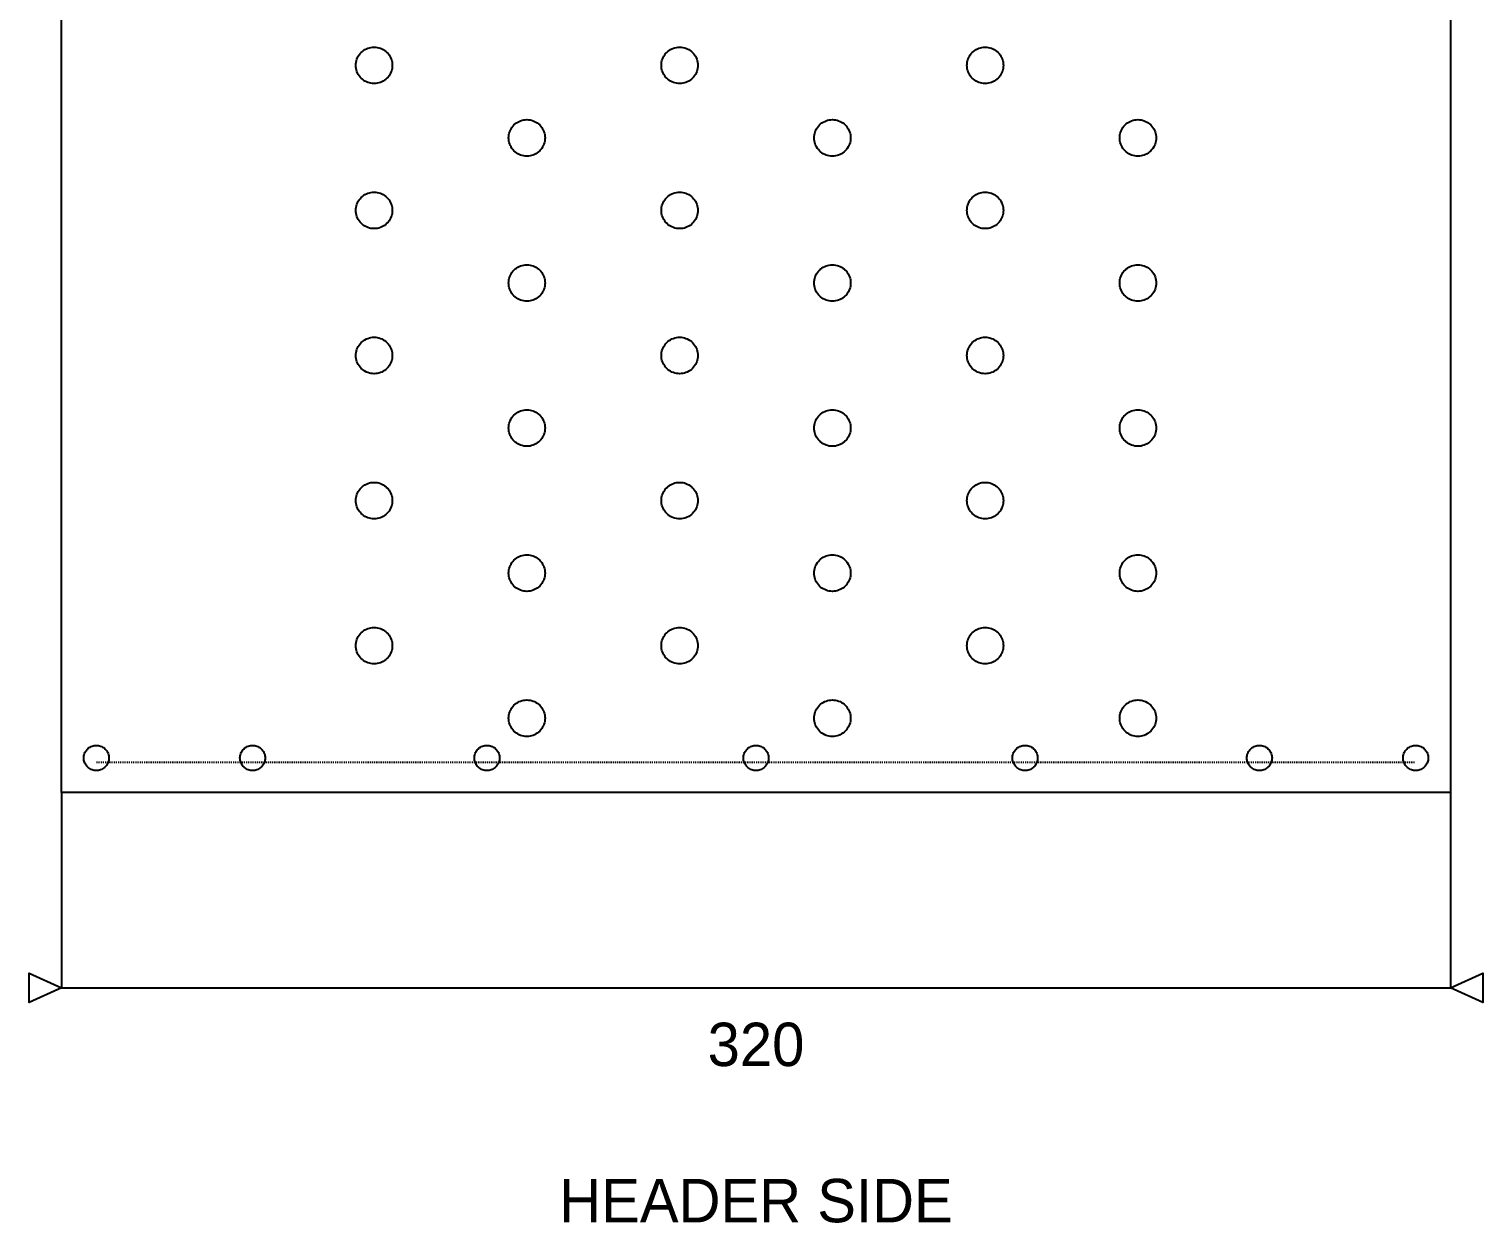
# Model space of a CAD drawing. Header units: millimetres. Extents: x 42 to 3058, y 353 to 2599.
# Drawn here: x 42.5 to 377.5, y 400.9 to 675.9 of the extents above; entities that cross this region are included whole.
import ezdxf
from ezdxf.enums import TextEntityAlignment as Align

# ---------------------------------------------------------------- set-up
doc = ezdxf.new("R2010")
doc.units = ezdxf.units.MM
doc.linetypes.add('DASHED', pattern=[0.5, 0.25, -0.25])
doc.layers.add('DRAWING', color=7, linetype='Continuous')
doc.layers.add('TEXT', color=7, linetype='Continuous')

msp = doc.modelspace()

# ---------------------------------------------------------------- linework, layer by layer
at = {"layer": 'DRAWING', "linetype": 'CONTINUOUS', "true_color": 0x111111}
for p, q in [((50, 500), (50, 1930)), ((370, 1930), (370, 500)), ((370, 500), (50, 500))]:
    msp.add_line(p, q, dxfattribs=at)
at = {"layer": 'DRAWING', "linetype": 'DASHED', "true_color": 0xb000ff}
msp.add_line((58, 507), (362, 507), dxfattribs=at)
at = {"layer": 'DRAWING', "linetype": 'CONTINUOUS', "true_color": 0xff6a00}
for p, q in [((50, 500), (50, 455)), ((370, 500), (370, 455)), ((50, 455), (370, 455))]:
    msp.add_line(p, q, dxfattribs=at)
at = {"layer": 'DRAWING', "linetype": 'CONTINUOUS', "true_color": 0x111111}
for points in [[(126.2, 667.59), (126.18, 667.23), (126.14, 666.86), (126.06, 666.51), (125.95, 666.16), (125.81, 665.82), (125.64, 665.49), (125.44, 665.18), (125.22, 664.89), (124.97, 664.62), (124.7, 664.38), (124.41, 664.15), (124.1, 663.96), (123.77, 663.79), (123.44, 663.65), (123.09, 663.54), (122.73, 663.46), (122.37, 663.41), (122, 663.39), (121.63, 663.41), (121.27, 663.46), (120.91, 663.54), (120.56, 663.65), (120.23, 663.79), (119.9, 663.96), (119.59, 664.15), (119.3, 664.38), (119.03, 664.62), (118.78, 664.89), (118.56, 665.18), (118.36, 665.49), (118.19, 665.82), (118.05, 666.16), (117.94, 666.51), (117.86, 666.86), (117.82, 667.23), (117.8, 667.59), (117.82, 667.96), (117.86, 668.32), (117.94, 668.68), (118.05, 669.03), (118.19, 669.37), (118.36, 669.69), (118.56, 670), (118.78, 670.29), (119.03, 670.56), (119.3, 670.81), (119.59, 671.03), (119.9, 671.23), (120.23, 671.4), (120.56, 671.54), (120.91, 671.65), (121.27, 671.73), (121.63, 671.78), (122, 671.79), (122.37, 671.78), (122.73, 671.73), (123.09, 671.65), (123.44, 671.54), (123.77, 671.4), (124.1, 671.23), (124.41, 671.03), (124.7, 670.81), (124.97, 670.56), (125.22, 670.29), (125.44, 670), (125.64, 669.69), (125.81, 669.37), (125.95, 669.03), (126.06, 668.68), (126.14, 668.32), (126.18, 667.96), (126.2, 667.59)], [(196.6, 667.59), (196.58, 667.23), (196.54, 666.86), (196.46, 666.51), (196.35, 666.16), (196.21, 665.82), (196.04, 665.49), (195.84, 665.18), (195.62, 664.89), (195.37, 664.62), (195.1, 664.38), (194.81, 664.15), (194.5, 663.96), (194.17, 663.79), (193.84, 663.65), (193.49, 663.54), (193.13, 663.46), (192.77, 663.41), (192.4, 663.39), (192.03, 663.41), (191.67, 663.46), (191.31, 663.54), (190.96, 663.65), (190.63, 663.79), (190.3, 663.96), (189.99, 664.15), (189.7, 664.38), (189.43, 664.62), (189.18, 664.89), (188.96, 665.18), (188.76, 665.49), (188.59, 665.82), (188.45, 666.16), (188.34, 666.51), (188.26, 666.86), (188.22, 667.23), (188.2, 667.59), (188.22, 667.96), (188.26, 668.32), (188.34, 668.68), (188.45, 669.03), (188.59, 669.37), (188.76, 669.69), (188.96, 670), (189.18, 670.29), (189.43, 670.56), (189.7, 670.81), (189.99, 671.03), (190.3, 671.23), (190.63, 671.4), (190.96, 671.54), (191.31, 671.65), (191.67, 671.73), (192.03, 671.78), (192.4, 671.79), (192.77, 671.78), (193.13, 671.73), (193.49, 671.65), (193.84, 671.54), (194.17, 671.4), (194.5, 671.23), (194.81, 671.03), (195.1, 670.81), (195.37, 670.56), (195.62, 670.29), (195.84, 670), (196.04, 669.69), (196.21, 669.37), (196.35, 669.03), (196.46, 668.68), (196.54, 668.32), (196.58, 667.96), (196.6, 667.59)], [(267, 667.59), (266.98, 667.23), (266.94, 666.86), (266.86, 666.51), (266.75, 666.16), (266.61, 665.82), (266.44, 665.49), (266.24, 665.18), (266.02, 664.89), (265.77, 664.62), (265.5, 664.38), (265.21, 664.15), (264.9, 663.96), (264.57, 663.79), (264.24, 663.65), (263.89, 663.54), (263.53, 663.46), (263.17, 663.41), (262.8, 663.39), (262.43, 663.41), (262.07, 663.46), (261.71, 663.54), (261.36, 663.65), (261.03, 663.79), (260.7, 663.96), (260.39, 664.15), (260.1, 664.38), (259.83, 664.62), (259.58, 664.89), (259.36, 665.18), (259.16, 665.49), (258.99, 665.82), (258.85, 666.16), (258.74, 666.51), (258.66, 666.86), (258.62, 667.23), (258.6, 667.59), (258.62, 667.96), (258.66, 668.32), (258.74, 668.68), (258.85, 669.03), (258.99, 669.37), (259.16, 669.69), (259.36, 670), (259.58, 670.29), (259.83, 670.56), (260.1, 670.81), (260.39, 671.03), (260.7, 671.23), (261.03, 671.4), (261.36, 671.54), (261.71, 671.65), (262.07, 671.73), (262.43, 671.78), (262.8, 671.79), (263.17, 671.78), (263.53, 671.73), (263.89, 671.65), (264.24, 671.54), (264.57, 671.4), (264.9, 671.23), (265.21, 671.03), (265.5, 670.81), (265.77, 670.56), (266.02, 670.29), (266.24, 670), (266.44, 669.69), (266.61, 669.37), (266.75, 669.03), (266.86, 668.68), (266.94, 668.32), (266.98, 667.96), (267, 667.59)], [(161.4, 650.88), (161.38, 650.51), (161.34, 650.15), (161.26, 649.79), (161.15, 649.44), (161.01, 649.1), (160.84, 648.78), (160.64, 648.47), (160.42, 648.18), (160.17, 647.91), (159.9, 647.66), (159.61, 647.44), (159.3, 647.24), (158.97, 647.07), (158.64, 646.93), (158.29, 646.82), (157.93, 646.74), (157.57, 646.69), (157.2, 646.68), (156.83, 646.69), (156.47, 646.74), (156.11, 646.82), (155.76, 646.93), (155.43, 647.07), (155.1, 647.24), (154.79, 647.44), (154.5, 647.66), (154.23, 647.91), (153.98, 648.18), (153.76, 648.47), (153.56, 648.78), (153.39, 649.1), (153.25, 649.44), (153.14, 649.79), (153.06, 650.15), (153.02, 650.51), (153, 650.88), (153.02, 651.24), (153.06, 651.61), (153.14, 651.96), (153.25, 652.31), (153.39, 652.65), (153.56, 652.98), (153.76, 653.29), (153.98, 653.58), (154.23, 653.85), (154.5, 654.1), (154.79, 654.32), (155.1, 654.52), (155.43, 654.68), (155.76, 654.82), (156.11, 654.93), (156.47, 655.01), (156.83, 655.06), (157.2, 655.08), (157.57, 655.06), (157.93, 655.01), (158.29, 654.93), (158.64, 654.82), (158.97, 654.68), (159.3, 654.52), (159.61, 654.32), (159.9, 654.1), (160.17, 653.85), (160.42, 653.58), (160.64, 653.29), (160.84, 652.98), (161.01, 652.65), (161.15, 652.31), (161.26, 651.96), (161.34, 651.61), (161.38, 651.24), (161.4, 650.88)], [(231.8, 650.88), (231.78, 650.51), (231.74, 650.15), (231.66, 649.79), (231.55, 649.44), (231.41, 649.1), (231.24, 648.78), (231.04, 648.47), (230.82, 648.18), (230.57, 647.91), (230.3, 647.66), (230.01, 647.44), (229.7, 647.24), (229.37, 647.07), (229.04, 646.93), (228.69, 646.82), (228.33, 646.74), (227.97, 646.69), (227.6, 646.68), (227.23, 646.69), (226.87, 646.74), (226.51, 646.82), (226.16, 646.93), (225.83, 647.07), (225.5, 647.24), (225.19, 647.44), (224.9, 647.66), (224.63, 647.91), (224.38, 648.18), (224.16, 648.47), (223.96, 648.78), (223.79, 649.1), (223.65, 649.44), (223.54, 649.79), (223.46, 650.15), (223.42, 650.51), (223.4, 650.88), (223.42, 651.24), (223.46, 651.61), (223.54, 651.96), (223.65, 652.31), (223.79, 652.65), (223.96, 652.98), (224.16, 653.29), (224.38, 653.58), (224.63, 653.85), (224.9, 654.1), (225.19, 654.32), (225.5, 654.52), (225.83, 654.68), (226.16, 654.82), (226.51, 654.93), (226.87, 655.01), (227.23, 655.06), (227.6, 655.08), (227.97, 655.06), (228.33, 655.01), (228.69, 654.93), (229.04, 654.82), (229.37, 654.68), (229.7, 654.52), (230.01, 654.32), (230.3, 654.1), (230.57, 653.85), (230.82, 653.58), (231.04, 653.29), (231.24, 652.98), (231.41, 652.65), (231.55, 652.31), (231.66, 651.96), (231.74, 651.61), (231.78, 651.24), (231.8, 650.88)], [(302.2, 650.88), (302.18, 650.51), (302.14, 650.15), (302.06, 649.79), (301.95, 649.44), (301.81, 649.1), (301.64, 648.78), (301.44, 648.47), (301.22, 648.18), (300.97, 647.91), (300.7, 647.66), (300.41, 647.44), (300.1, 647.24), (299.77, 647.07), (299.44, 646.93), (299.09, 646.82), (298.73, 646.74), (298.37, 646.69), (298, 646.68), (297.63, 646.69), (297.27, 646.74), (296.91, 646.82), (296.56, 646.93), (296.23, 647.07), (295.9, 647.24), (295.59, 647.44), (295.3, 647.66), (295.03, 647.91), (294.78, 648.18), (294.56, 648.47), (294.36, 648.78), (294.19, 649.1), (294.05, 649.44), (293.94, 649.79), (293.86, 650.15), (293.82, 650.51), (293.8, 650.88), (293.82, 651.24), (293.86, 651.61), (293.94, 651.96), (294.05, 652.31), (294.19, 652.65), (294.36, 652.98), (294.56, 653.29), (294.78, 653.58), (295.03, 653.85), (295.3, 654.1), (295.59, 654.32), (295.9, 654.52), (296.23, 654.68), (296.56, 654.82), (296.91, 654.93), (297.27, 655.01), (297.63, 655.06), (298, 655.08), (298.37, 655.06), (298.73, 655.01), (299.09, 654.93), (299.44, 654.82), (299.77, 654.68), (300.1, 654.52), (300.41, 654.32), (300.7, 654.1), (300.97, 653.85), (301.22, 653.58), (301.44, 653.29), (301.64, 652.98), (301.81, 652.65), (301.95, 652.31), (302.06, 651.96), (302.14, 651.61), (302.18, 651.24), (302.2, 650.88)], [(126.2, 634.16), (126.18, 633.8), (126.14, 633.43), (126.06, 633.08), (125.95, 632.73), (125.81, 632.39), (125.64, 632.06), (125.44, 631.75), (125.22, 631.46), (124.97, 631.19), (124.7, 630.95), (124.41, 630.72), (124.1, 630.53), (123.77, 630.36), (123.44, 630.22), (123.09, 630.11), (122.73, 630.03), (122.37, 629.98), (122, 629.96), (121.63, 629.98), (121.27, 630.03), (120.91, 630.11), (120.56, 630.22), (120.23, 630.36), (119.9, 630.53), (119.59, 630.72), (119.3, 630.95), (119.03, 631.19), (118.78, 631.46), (118.56, 631.75), (118.36, 632.06), (118.19, 632.39), (118.05, 632.73), (117.94, 633.08), (117.86, 633.43), (117.82, 633.8), (117.8, 634.16), (117.82, 634.53), (117.86, 634.89), (117.94, 635.25), (118.05, 635.6), (118.19, 635.94), (118.36, 636.26), (118.56, 636.57), (118.78, 636.86), (119.03, 637.13), (119.3, 637.38), (119.59, 637.6), (119.9, 637.8), (120.23, 637.97), (120.56, 638.11), (120.91, 638.22), (121.27, 638.3), (121.63, 638.35), (122, 638.36), (122.37, 638.35), (122.73, 638.3), (123.09, 638.22), (123.44, 638.11), (123.77, 637.97), (124.1, 637.8), (124.41, 637.6), (124.7, 637.38), (124.97, 637.13), (125.22, 636.86), (125.44, 636.57), (125.64, 636.26), (125.81, 635.94), (125.95, 635.6), (126.06, 635.25), (126.14, 634.89), (126.18, 634.53), (126.2, 634.16)], [(196.6, 634.16), (196.58, 633.8), (196.54, 633.43), (196.46, 633.08), (196.35, 632.73), (196.21, 632.39), (196.04, 632.06), (195.84, 631.75), (195.62, 631.46), (195.37, 631.19), (195.1, 630.95), (194.81, 630.72), (194.5, 630.53), (194.17, 630.36), (193.84, 630.22), (193.49, 630.11), (193.13, 630.03), (192.77, 629.98), (192.4, 629.96), (192.03, 629.98), (191.67, 630.03), (191.31, 630.11), (190.96, 630.22), (190.63, 630.36), (190.3, 630.53), (189.99, 630.72), (189.7, 630.95), (189.43, 631.19), (189.18, 631.46), (188.96, 631.75), (188.76, 632.06), (188.59, 632.39), (188.45, 632.73), (188.34, 633.08), (188.26, 633.43), (188.22, 633.8), (188.2, 634.16), (188.22, 634.53), (188.26, 634.89), (188.34, 635.25), (188.45, 635.6), (188.59, 635.94), (188.76, 636.26), (188.96, 636.57), (189.18, 636.86), (189.43, 637.13), (189.7, 637.38), (189.99, 637.6), (190.3, 637.8), (190.63, 637.97), (190.96, 638.11), (191.31, 638.22), (191.67, 638.3), (192.03, 638.35), (192.4, 638.36), (192.77, 638.35), (193.13, 638.3), (193.49, 638.22), (193.84, 638.11), (194.17, 637.97), (194.5, 637.8), (194.81, 637.6), (195.1, 637.38), (195.37, 637.13), (195.62, 636.86), (195.84, 636.57), (196.04, 636.26), (196.21, 635.94), (196.35, 635.6), (196.46, 635.25), (196.54, 634.89), (196.58, 634.53), (196.6, 634.16)], [(267, 634.16), (266.98, 633.8), (266.94, 633.43), (266.86, 633.08), (266.75, 632.73), (266.61, 632.39), (266.44, 632.06), (266.24, 631.75), (266.02, 631.46), (265.77, 631.19), (265.5, 630.95), (265.21, 630.72), (264.9, 630.53), (264.57, 630.36), (264.24, 630.22), (263.89, 630.11), (263.53, 630.03), (263.17, 629.98), (262.8, 629.96), (262.43, 629.98), (262.07, 630.03), (261.71, 630.11), (261.36, 630.22), (261.03, 630.36), (260.7, 630.53), (260.39, 630.72), (260.1, 630.95), (259.83, 631.19), (259.58, 631.46), (259.36, 631.75), (259.16, 632.06), (258.99, 632.39), (258.85, 632.73), (258.74, 633.08), (258.66, 633.43), (258.62, 633.8), (258.6, 634.16), (258.62, 634.53), (258.66, 634.89), (258.74, 635.25), (258.85, 635.6), (258.99, 635.94), (259.16, 636.26), (259.36, 636.57), (259.58, 636.86), (259.83, 637.13), (260.1, 637.38), (260.39, 637.6), (260.7, 637.8), (261.03, 637.97), (261.36, 638.11), (261.71, 638.22), (262.07, 638.3), (262.43, 638.35), (262.8, 638.36), (263.17, 638.35), (263.53, 638.3), (263.89, 638.22), (264.24, 638.11), (264.57, 637.97), (264.9, 637.8), (265.21, 637.6), (265.5, 637.38), (265.77, 637.13), (266.02, 636.86), (266.24, 636.57), (266.44, 636.26), (266.61, 635.94), (266.75, 635.6), (266.86, 635.25), (266.94, 634.89), (266.98, 634.53), (267, 634.16)], [(161.4, 617.45), (161.38, 617.08), (161.34, 616.72), (161.26, 616.36), (161.15, 616.01), (161.01, 615.67), (160.84, 615.35), (160.64, 615.04), (160.42, 614.75), (160.17, 614.48), (159.9, 614.23), (159.61, 614.01), (159.3, 613.81), (158.97, 613.64), (158.64, 613.5), (158.29, 613.39), (157.93, 613.31), (157.57, 613.26), (157.2, 613.25), (156.83, 613.26), (156.47, 613.31), (156.11, 613.39), (155.76, 613.5), (155.43, 613.64), (155.1, 613.81), (154.79, 614.01), (154.5, 614.23), (154.23, 614.48), (153.98, 614.75), (153.76, 615.04), (153.56, 615.35), (153.39, 615.67), (153.25, 616.01), (153.14, 616.36), (153.06, 616.72), (153.02, 617.08), (153, 617.45), (153.02, 617.81), (153.06, 618.18), (153.14, 618.54), (153.25, 618.88), (153.39, 619.22), (153.56, 619.55), (153.76, 619.86), (153.98, 620.15), (154.23, 620.42), (154.5, 620.67), (154.79, 620.89), (155.1, 621.09), (155.43, 621.25), (155.76, 621.4), (156.11, 621.51), (156.47, 621.58), (156.83, 621.63), (157.2, 621.65), (157.57, 621.63), (157.93, 621.58), (158.29, 621.51), (158.64, 621.4), (158.97, 621.25), (159.3, 621.09), (159.61, 620.89), (159.9, 620.67), (160.17, 620.42), (160.42, 620.15), (160.64, 619.86), (160.84, 619.55), (161.01, 619.22), (161.15, 618.88), (161.26, 618.54), (161.34, 618.18), (161.38, 617.81), (161.4, 617.45)], [(231.8, 617.45), (231.78, 617.08), (231.74, 616.72), (231.66, 616.36), (231.55, 616.01), (231.41, 615.67), (231.24, 615.35), (231.04, 615.04), (230.82, 614.75), (230.57, 614.48), (230.3, 614.23), (230.01, 614.01), (229.7, 613.81), (229.37, 613.64), (229.04, 613.5), (228.69, 613.39), (228.33, 613.31), (227.97, 613.26), (227.6, 613.25), (227.23, 613.26), (226.87, 613.31), (226.51, 613.39), (226.16, 613.5), (225.83, 613.64), (225.5, 613.81), (225.19, 614.01), (224.9, 614.23), (224.63, 614.48), (224.38, 614.75), (224.16, 615.04), (223.96, 615.35), (223.79, 615.67), (223.65, 616.01), (223.54, 616.36), (223.46, 616.72), (223.42, 617.08), (223.4, 617.45), (223.42, 617.81), (223.46, 618.18), (223.54, 618.54), (223.65, 618.88), (223.79, 619.22), (223.96, 619.55), (224.16, 619.86), (224.38, 620.15), (224.63, 620.42), (224.9, 620.67), (225.19, 620.89), (225.5, 621.09), (225.83, 621.25), (226.16, 621.4), (226.51, 621.51), (226.87, 621.58), (227.23, 621.63), (227.6, 621.65), (227.97, 621.63), (228.33, 621.58), (228.69, 621.51), (229.04, 621.4), (229.37, 621.25), (229.7, 621.09), (230.01, 620.89), (230.3, 620.67), (230.57, 620.42), (230.82, 620.15), (231.04, 619.86), (231.24, 619.55), (231.41, 619.22), (231.55, 618.88), (231.66, 618.54), (231.74, 618.18), (231.78, 617.81), (231.8, 617.45)], [(302.2, 617.45), (302.18, 617.08), (302.14, 616.72), (302.06, 616.36), (301.95, 616.01), (301.81, 615.67), (301.64, 615.35), (301.44, 615.04), (301.22, 614.75), (300.97, 614.48), (300.7, 614.23), (300.41, 614.01), (300.1, 613.81), (299.77, 613.64), (299.44, 613.5), (299.09, 613.39), (298.73, 613.31), (298.37, 613.26), (298, 613.25), (297.63, 613.26), (297.27, 613.31), (296.91, 613.39), (296.56, 613.5), (296.23, 613.64), (295.9, 613.81), (295.59, 614.01), (295.3, 614.23), (295.03, 614.48), (294.78, 614.75), (294.56, 615.04), (294.36, 615.35), (294.19, 615.67), (294.05, 616.01), (293.94, 616.36), (293.86, 616.72), (293.82, 617.08), (293.8, 617.45), (293.82, 617.81), (293.86, 618.18), (293.94, 618.54), (294.05, 618.88), (294.19, 619.22), (294.36, 619.55), (294.56, 619.86), (294.78, 620.15), (295.03, 620.42), (295.3, 620.67), (295.59, 620.89), (295.9, 621.09), (296.23, 621.25), (296.56, 621.4), (296.91, 621.51), (297.27, 621.58), (297.63, 621.63), (298, 621.65), (298.37, 621.63), (298.73, 621.58), (299.09, 621.51), (299.44, 621.4), (299.77, 621.25), (300.1, 621.09), (300.41, 620.89), (300.7, 620.67), (300.97, 620.42), (301.22, 620.15), (301.44, 619.86), (301.64, 619.55), (301.81, 619.22), (301.95, 618.88), (302.06, 618.54), (302.14, 618.18), (302.18, 617.81), (302.2, 617.45)], [(126.2, 600.73), (126.18, 600.37), (126.14, 600), (126.06, 599.65), (125.95, 599.3), (125.81, 598.96), (125.64, 598.63), (125.44, 598.32), (125.22, 598.03), (124.97, 597.76), (124.7, 597.52), (124.41, 597.29), (124.1, 597.1), (123.77, 596.93), (123.44, 596.79), (123.09, 596.68), (122.73, 596.6), (122.37, 596.55), (122, 596.53), (121.63, 596.55), (121.27, 596.6), (120.91, 596.68), (120.56, 596.79), (120.23, 596.93), (119.9, 597.1), (119.59, 597.29), (119.3, 597.52), (119.03, 597.76), (118.78, 598.03), (118.56, 598.32), (118.36, 598.63), (118.19, 598.96), (118.05, 599.3), (117.94, 599.65), (117.86, 600), (117.82, 600.37), (117.8, 600.73), (117.82, 601.1), (117.86, 601.46), (117.94, 601.82), (118.05, 602.17), (118.19, 602.51), (118.36, 602.83), (118.56, 603.14), (118.78, 603.43), (119.03, 603.7), (119.3, 603.95), (119.59, 604.17), (119.9, 604.37), (120.23, 604.54), (120.56, 604.68), (120.91, 604.79), (121.27, 604.87), (121.63, 604.92), (122, 604.93), (122.37, 604.92), (122.73, 604.87), (123.09, 604.79), (123.44, 604.68), (123.77, 604.54), (124.1, 604.37), (124.41, 604.17), (124.7, 603.95), (124.97, 603.7), (125.22, 603.43), (125.44, 603.14), (125.64, 602.83), (125.81, 602.51), (125.95, 602.17), (126.06, 601.82), (126.14, 601.46), (126.18, 601.1), (126.2, 600.73)], [(196.6, 600.73), (196.58, 600.37), (196.54, 600), (196.46, 599.65), (196.35, 599.3), (196.21, 598.96), (196.04, 598.63), (195.84, 598.32), (195.62, 598.03), (195.37, 597.76), (195.1, 597.52), (194.81, 597.29), (194.5, 597.1), (194.17, 596.93), (193.84, 596.79), (193.49, 596.68), (193.13, 596.6), (192.77, 596.55), (192.4, 596.53), (192.03, 596.55), (191.67, 596.6), (191.31, 596.68), (190.96, 596.79), (190.63, 596.93), (190.3, 597.1), (189.99, 597.29), (189.7, 597.52), (189.43, 597.76), (189.18, 598.03), (188.96, 598.32), (188.76, 598.63), (188.59, 598.96), (188.45, 599.3), (188.34, 599.65), (188.26, 600), (188.22, 600.37), (188.2, 600.73), (188.22, 601.1), (188.26, 601.46), (188.34, 601.82), (188.45, 602.17), (188.59, 602.51), (188.76, 602.83), (188.96, 603.14), (189.18, 603.43), (189.43, 603.7), (189.7, 603.95), (189.99, 604.17), (190.3, 604.37), (190.63, 604.54), (190.96, 604.68), (191.31, 604.79), (191.67, 604.87), (192.03, 604.92), (192.4, 604.93), (192.77, 604.92), (193.13, 604.87), (193.49, 604.79), (193.84, 604.68), (194.17, 604.54), (194.5, 604.37), (194.81, 604.17), (195.1, 603.95), (195.37, 603.7), (195.62, 603.43), (195.84, 603.14), (196.04, 602.83), (196.21, 602.51), (196.35, 602.17), (196.46, 601.82), (196.54, 601.46), (196.58, 601.1), (196.6, 600.73)], [(267, 600.73), (266.98, 600.37), (266.94, 600), (266.86, 599.65), (266.75, 599.3), (266.61, 598.96), (266.44, 598.63), (266.24, 598.32), (266.02, 598.03), (265.77, 597.76), (265.5, 597.52), (265.21, 597.29), (264.9, 597.1), (264.57, 596.93), (264.24, 596.79), (263.89, 596.68), (263.53, 596.6), (263.17, 596.55), (262.8, 596.53), (262.43, 596.55), (262.07, 596.6), (261.71, 596.68), (261.36, 596.79), (261.03, 596.93), (260.7, 597.1), (260.39, 597.29), (260.1, 597.52), (259.83, 597.76), (259.58, 598.03), (259.36, 598.32), (259.16, 598.63), (258.99, 598.96), (258.85, 599.3), (258.74, 599.65), (258.66, 600), (258.62, 600.37), (258.6, 600.73), (258.62, 601.1), (258.66, 601.46), (258.74, 601.82), (258.85, 602.17), (258.99, 602.51), (259.16, 602.83), (259.36, 603.14), (259.58, 603.43), (259.83, 603.7), (260.1, 603.95), (260.39, 604.17), (260.7, 604.37), (261.03, 604.54), (261.36, 604.68), (261.71, 604.79), (262.07, 604.87), (262.43, 604.92), (262.8, 604.93), (263.17, 604.92), (263.53, 604.87), (263.89, 604.79), (264.24, 604.68), (264.57, 604.54), (264.9, 604.37), (265.21, 604.17), (265.5, 603.95), (265.77, 603.7), (266.02, 603.43), (266.24, 603.14), (266.44, 602.83), (266.61, 602.51), (266.75, 602.17), (266.86, 601.82), (266.94, 601.46), (266.98, 601.1), (267, 600.73)], [(161.4, 584.02), (161.38, 583.65), (161.34, 583.29), (161.26, 582.93), (161.15, 582.58), (161.01, 582.24), (160.84, 581.92), (160.64, 581.61), (160.42, 581.32), (160.17, 581.05), (159.9, 580.8), (159.61, 580.58), (159.3, 580.38), (158.97, 580.21), (158.64, 580.07), (158.29, 579.96), (157.93, 579.88), (157.57, 579.83), (157.2, 579.82), (156.83, 579.83), (156.47, 579.88), (156.11, 579.96), (155.76, 580.07), (155.43, 580.21), (155.1, 580.38), (154.79, 580.58), (154.5, 580.8), (154.23, 581.05), (153.98, 581.32), (153.76, 581.61), (153.56, 581.92), (153.39, 582.24), (153.25, 582.58), (153.14, 582.93), (153.06, 583.29), (153.02, 583.65), (153, 584.02), (153.02, 584.38), (153.06, 584.75), (153.14, 585.11), (153.25, 585.46), (153.39, 585.79), (153.56, 586.12), (153.76, 586.43), (153.98, 586.72), (154.23, 586.99), (154.5, 587.24), (154.79, 587.46), (155.1, 587.66), (155.43, 587.83), (155.76, 587.97), (156.11, 588.08), (156.47, 588.16), (156.83, 588.2), (157.2, 588.22), (157.57, 588.2), (157.93, 588.16), (158.29, 588.08), (158.64, 587.97), (158.97, 587.83), (159.3, 587.66), (159.61, 587.46), (159.9, 587.24), (160.17, 586.99), (160.42, 586.72), (160.64, 586.43), (160.84, 586.12), (161.01, 585.79), (161.15, 585.46), (161.26, 585.11), (161.34, 584.75), (161.38, 584.38), (161.4, 584.02)], [(231.8, 584.02), (231.78, 583.65), (231.74, 583.29), (231.66, 582.93), (231.55, 582.58), (231.41, 582.24), (231.24, 581.92), (231.04, 581.61), (230.82, 581.32), (230.57, 581.05), (230.3, 580.8), (230.01, 580.58), (229.7, 580.38), (229.37, 580.21), (229.04, 580.07), (228.69, 579.96), (228.33, 579.88), (227.97, 579.83), (227.6, 579.82), (227.23, 579.83), (226.87, 579.88), (226.51, 579.96), (226.16, 580.07), (225.83, 580.21), (225.5, 580.38), (225.19, 580.58), (224.9, 580.8), (224.63, 581.05), (224.38, 581.32), (224.16, 581.61), (223.96, 581.92), (223.79, 582.24), (223.65, 582.58), (223.54, 582.93), (223.46, 583.29), (223.42, 583.65), (223.4, 584.02), (223.42, 584.38), (223.46, 584.75), (223.54, 585.11), (223.65, 585.46), (223.79, 585.79), (223.96, 586.12), (224.16, 586.43), (224.38, 586.72), (224.63, 586.99), (224.9, 587.24), (225.19, 587.46), (225.5, 587.66), (225.83, 587.83), (226.16, 587.97), (226.51, 588.08), (226.87, 588.16), (227.23, 588.2), (227.6, 588.22), (227.97, 588.2), (228.33, 588.16), (228.69, 588.08), (229.04, 587.97), (229.37, 587.83), (229.7, 587.66), (230.01, 587.46), (230.3, 587.24), (230.57, 586.99), (230.82, 586.72), (231.04, 586.43), (231.24, 586.12), (231.41, 585.79), (231.55, 585.46), (231.66, 585.11), (231.74, 584.75), (231.78, 584.38), (231.8, 584.02)], [(302.2, 584.02), (302.18, 583.65), (302.14, 583.29), (302.06, 582.93), (301.95, 582.58), (301.81, 582.24), (301.64, 581.92), (301.44, 581.61), (301.22, 581.32), (300.97, 581.05), (300.7, 580.8), (300.41, 580.58), (300.1, 580.38), (299.77, 580.21), (299.44, 580.07), (299.09, 579.96), (298.73, 579.88), (298.37, 579.83), (298, 579.82), (297.63, 579.83), (297.27, 579.88), (296.91, 579.96), (296.56, 580.07), (296.23, 580.21), (295.9, 580.38), (295.59, 580.58), (295.3, 580.8), (295.03, 581.05), (294.78, 581.32), (294.56, 581.61), (294.36, 581.92), (294.19, 582.24), (294.05, 582.58), (293.94, 582.93), (293.86, 583.29), (293.82, 583.65), (293.8, 584.02), (293.82, 584.38), (293.86, 584.75), (293.94, 585.11), (294.05, 585.46), (294.19, 585.79), (294.36, 586.12), (294.56, 586.43), (294.78, 586.72), (295.03, 586.99), (295.3, 587.24), (295.59, 587.46), (295.9, 587.66), (296.23, 587.83), (296.56, 587.97), (296.91, 588.08), (297.27, 588.16), (297.63, 588.2), (298, 588.22), (298.37, 588.2), (298.73, 588.16), (299.09, 588.08), (299.44, 587.97), (299.77, 587.83), (300.1, 587.66), (300.41, 587.46), (300.7, 587.24), (300.97, 586.99), (301.22, 586.72), (301.44, 586.43), (301.64, 586.12), (301.81, 585.79), (301.95, 585.46), (302.06, 585.11), (302.14, 584.75), (302.18, 584.38), (302.2, 584.02)], [(126.2, 567.3), (126.18, 566.94), (126.14, 566.57), (126.06, 566.22), (125.95, 565.87), (125.81, 565.53), (125.64, 565.2), (125.44, 564.9), (125.22, 564.6), (124.97, 564.33), (124.7, 564.09), (124.41, 563.86), (124.1, 563.67), (123.77, 563.5), (123.44, 563.36), (123.09, 563.25), (122.73, 563.17), (122.37, 563.12), (122, 563.1), (121.63, 563.12), (121.27, 563.17), (120.91, 563.25), (120.56, 563.36), (120.23, 563.5), (119.9, 563.67), (119.59, 563.86), (119.3, 564.09), (119.03, 564.33), (118.78, 564.6), (118.56, 564.9), (118.36, 565.2), (118.19, 565.53), (118.05, 565.87), (117.94, 566.22), (117.86, 566.57), (117.82, 566.94), (117.8, 567.3), (117.82, 567.67), (117.86, 568.03), (117.94, 568.39), (118.05, 568.74), (118.19, 569.08), (118.36, 569.4), (118.56, 569.71), (118.78, 570), (119.03, 570.27), (119.3, 570.52), (119.59, 570.74), (119.9, 570.94), (120.23, 571.11), (120.56, 571.25), (120.91, 571.36), (121.27, 571.44), (121.63, 571.49), (122, 571.5), (122.37, 571.49), (122.73, 571.44), (123.09, 571.36), (123.44, 571.25), (123.77, 571.11), (124.1, 570.94), (124.41, 570.74), (124.7, 570.52), (124.97, 570.27), (125.22, 570), (125.44, 569.71), (125.64, 569.4), (125.81, 569.08), (125.95, 568.74), (126.06, 568.39), (126.14, 568.03), (126.18, 567.67), (126.2, 567.3)], [(196.6, 567.3), (196.58, 566.94), (196.54, 566.57), (196.46, 566.22), (196.35, 565.87), (196.21, 565.53), (196.04, 565.2), (195.84, 564.9), (195.62, 564.6), (195.37, 564.33), (195.1, 564.09), (194.81, 563.86), (194.5, 563.67), (194.17, 563.5), (193.84, 563.36), (193.49, 563.25), (193.13, 563.17), (192.77, 563.12), (192.4, 563.1), (192.03, 563.12), (191.67, 563.17), (191.31, 563.25), (190.96, 563.36), (190.63, 563.5), (190.3, 563.67), (189.99, 563.86), (189.7, 564.09), (189.43, 564.33), (189.18, 564.6), (188.96, 564.9), (188.76, 565.2), (188.59, 565.53), (188.45, 565.87), (188.34, 566.22), (188.26, 566.57), (188.22, 566.94), (188.2, 567.3), (188.22, 567.67), (188.26, 568.03), (188.34, 568.39), (188.45, 568.74), (188.59, 569.08), (188.76, 569.4), (188.96, 569.71), (189.18, 570), (189.43, 570.27), (189.7, 570.52), (189.99, 570.74), (190.3, 570.94), (190.63, 571.11), (190.96, 571.25), (191.31, 571.36), (191.67, 571.44), (192.03, 571.49), (192.4, 571.5), (192.77, 571.49), (193.13, 571.44), (193.49, 571.36), (193.84, 571.25), (194.17, 571.11), (194.5, 570.94), (194.81, 570.74), (195.1, 570.52), (195.37, 570.27), (195.62, 570), (195.84, 569.71), (196.04, 569.4), (196.21, 569.08), (196.35, 568.74), (196.46, 568.39), (196.54, 568.03), (196.58, 567.67), (196.6, 567.3)], [(267, 567.3), (266.98, 566.94), (266.94, 566.57), (266.86, 566.22), (266.75, 565.87), (266.61, 565.53), (266.44, 565.2), (266.24, 564.9), (266.02, 564.6), (265.77, 564.33), (265.5, 564.09), (265.21, 563.86), (264.9, 563.67), (264.57, 563.5), (264.24, 563.36), (263.89, 563.25), (263.53, 563.17), (263.17, 563.12), (262.8, 563.1), (262.43, 563.12), (262.07, 563.17), (261.71, 563.25), (261.36, 563.36), (261.03, 563.5), (260.7, 563.67), (260.39, 563.86), (260.1, 564.09), (259.83, 564.33), (259.58, 564.6), (259.36, 564.9), (259.16, 565.2), (258.99, 565.53), (258.85, 565.87), (258.74, 566.22), (258.66, 566.57), (258.62, 566.94), (258.6, 567.3), (258.62, 567.67), (258.66, 568.03), (258.74, 568.39), (258.85, 568.74), (258.99, 569.08), (259.16, 569.4), (259.36, 569.71), (259.58, 570), (259.83, 570.27), (260.1, 570.52), (260.39, 570.74), (260.7, 570.94), (261.03, 571.11), (261.36, 571.25), (261.71, 571.36), (262.07, 571.44), (262.43, 571.49), (262.8, 571.5), (263.17, 571.49), (263.53, 571.44), (263.89, 571.36), (264.24, 571.25), (264.57, 571.11), (264.9, 570.94), (265.21, 570.74), (265.5, 570.52), (265.77, 570.27), (266.02, 570), (266.24, 569.71), (266.44, 569.4), (266.61, 569.08), (266.75, 568.74), (266.86, 568.39), (266.94, 568.03), (266.98, 567.67), (267, 567.3)], [(161.4, 550.59), (161.38, 550.22), (161.34, 549.86), (161.26, 549.5), (161.15, 549.15), (161.01, 548.81), (160.84, 548.49), (160.64, 548.18), (160.42, 547.89), (160.17, 547.62), (159.9, 547.37), (159.61, 547.15), (159.3, 546.95), (158.97, 546.78), (158.64, 546.64), (158.29, 546.53), (157.93, 546.45), (157.57, 546.41), (157.2, 546.39), (156.83, 546.41), (156.47, 546.45), (156.11, 546.53), (155.76, 546.64), (155.43, 546.78), (155.1, 546.95), (154.79, 547.15), (154.5, 547.37), (154.23, 547.62), (153.98, 547.89), (153.76, 548.18), (153.56, 548.49), (153.39, 548.81), (153.25, 549.15), (153.14, 549.5), (153.06, 549.86), (153.02, 550.22), (153, 550.59), (153.02, 550.96), (153.06, 551.32), (153.14, 551.68), (153.25, 552.03), (153.39, 552.36), (153.56, 552.69), (153.76, 553), (153.98, 553.29), (154.23, 553.56), (154.5, 553.81), (154.79, 554.03), (155.1, 554.23), (155.43, 554.4), (155.76, 554.54), (156.11, 554.65), (156.47, 554.73), (156.83, 554.77), (157.2, 554.79), (157.57, 554.77), (157.93, 554.73), (158.29, 554.65), (158.64, 554.54), (158.97, 554.4), (159.3, 554.23), (159.61, 554.03), (159.9, 553.81), (160.17, 553.56), (160.42, 553.29), (160.64, 553), (160.84, 552.69), (161.01, 552.36), (161.15, 552.03), (161.26, 551.68), (161.34, 551.32), (161.38, 550.96), (161.4, 550.59)], [(231.8, 550.59), (231.78, 550.22), (231.74, 549.86), (231.66, 549.5), (231.55, 549.15), (231.41, 548.81), (231.24, 548.49), (231.04, 548.18), (230.82, 547.89), (230.57, 547.62), (230.3, 547.37), (230.01, 547.15), (229.7, 546.95), (229.37, 546.78), (229.04, 546.64), (228.69, 546.53), (228.33, 546.45), (227.97, 546.41), (227.6, 546.39), (227.23, 546.41), (226.87, 546.45), (226.51, 546.53), (226.16, 546.64), (225.83, 546.78), (225.5, 546.95), (225.19, 547.15), (224.9, 547.37), (224.63, 547.62), (224.38, 547.89), (224.16, 548.18), (223.96, 548.49), (223.79, 548.81), (223.65, 549.15), (223.54, 549.5), (223.46, 549.86), (223.42, 550.22), (223.4, 550.59), (223.42, 550.96), (223.46, 551.32), (223.54, 551.68), (223.65, 552.03), (223.79, 552.36), (223.96, 552.69), (224.16, 553), (224.38, 553.29), (224.63, 553.56), (224.9, 553.81), (225.19, 554.03), (225.5, 554.23), (225.83, 554.4), (226.16, 554.54), (226.51, 554.65), (226.87, 554.73), (227.23, 554.77), (227.6, 554.79), (227.97, 554.77), (228.33, 554.73), (228.69, 554.65), (229.04, 554.54), (229.37, 554.4), (229.7, 554.23), (230.01, 554.03), (230.3, 553.81), (230.57, 553.56), (230.82, 553.29), (231.04, 553), (231.24, 552.69), (231.41, 552.36), (231.55, 552.03), (231.66, 551.68), (231.74, 551.32), (231.78, 550.96), (231.8, 550.59)], [(302.2, 550.59), (302.18, 550.22), (302.14, 549.86), (302.06, 549.5), (301.95, 549.15), (301.81, 548.81), (301.64, 548.49), (301.44, 548.18), (301.22, 547.89), (300.97, 547.62), (300.7, 547.37), (300.41, 547.15), (300.1, 546.95), (299.77, 546.78), (299.44, 546.64), (299.09, 546.53), (298.73, 546.45), (298.37, 546.41), (298, 546.39), (297.63, 546.41), (297.27, 546.45), (296.91, 546.53), (296.56, 546.64), (296.23, 546.78), (295.9, 546.95), (295.59, 547.15), (295.3, 547.37), (295.03, 547.62), (294.78, 547.89), (294.56, 548.18), (294.36, 548.49), (294.19, 548.81), (294.05, 549.15), (293.94, 549.5), (293.86, 549.86), (293.82, 550.22), (293.8, 550.59), (293.82, 550.96), (293.86, 551.32), (293.94, 551.68), (294.05, 552.03), (294.19, 552.36), (294.36, 552.69), (294.56, 553), (294.78, 553.29), (295.03, 553.56), (295.3, 553.81), (295.59, 554.03), (295.9, 554.23), (296.23, 554.4), (296.56, 554.54), (296.91, 554.65), (297.27, 554.73), (297.63, 554.77), (298, 554.79), (298.37, 554.77), (298.73, 554.73), (299.09, 554.65), (299.44, 554.54), (299.77, 554.4), (300.1, 554.23), (300.41, 554.03), (300.7, 553.81), (300.97, 553.56), (301.22, 553.29), (301.44, 553), (301.64, 552.69), (301.81, 552.36), (301.95, 552.03), (302.06, 551.68), (302.14, 551.32), (302.18, 550.96), (302.2, 550.59)], [(126.2, 533.87), (126.18, 533.51), (126.14, 533.15), (126.06, 532.79), (125.95, 532.44), (125.81, 532.1), (125.64, 531.77), (125.44, 531.47), (125.22, 531.18), (124.97, 530.9), (124.7, 530.66), (124.41, 530.43), (124.1, 530.24), (123.77, 530.07), (123.44, 529.93), (123.09, 529.82), (122.73, 529.74), (122.37, 529.69), (122, 529.67), (121.63, 529.69), (121.27, 529.74), (120.91, 529.82), (120.56, 529.93), (120.23, 530.07), (119.9, 530.24), (119.59, 530.43), (119.3, 530.66), (119.03, 530.9), (118.78, 531.18), (118.56, 531.47), (118.36, 531.77), (118.19, 532.1), (118.05, 532.44), (117.94, 532.79), (117.86, 533.15), (117.82, 533.51), (117.8, 533.87), (117.82, 534.24), (117.86, 534.6), (117.94, 534.96), (118.05, 535.31), (118.19, 535.65), (118.36, 535.97), (118.56, 536.28), (118.78, 536.57), (119.03, 536.84), (119.3, 537.09), (119.59, 537.32), (119.9, 537.51), (120.23, 537.68), (120.56, 537.82), (120.91, 537.93), (121.27, 538.01), (121.63, 538.06), (122, 538.07), (122.37, 538.06), (122.73, 538.01), (123.09, 537.93), (123.44, 537.82), (123.77, 537.68), (124.1, 537.51), (124.41, 537.32), (124.7, 537.09), (124.97, 536.84), (125.22, 536.57), (125.44, 536.28), (125.64, 535.97), (125.81, 535.65), (125.95, 535.31), (126.06, 534.96), (126.14, 534.6), (126.18, 534.24), (126.2, 533.87)], [(196.6, 533.87), (196.58, 533.51), (196.54, 533.15), (196.46, 532.79), (196.35, 532.44), (196.21, 532.1), (196.04, 531.77), (195.84, 531.47), (195.62, 531.18), (195.37, 530.9), (195.1, 530.66), (194.81, 530.43), (194.5, 530.24), (194.17, 530.07), (193.84, 529.93), (193.49, 529.82), (193.13, 529.74), (192.77, 529.69), (192.4, 529.67), (192.03, 529.69), (191.67, 529.74), (191.31, 529.82), (190.96, 529.93), (190.63, 530.07), (190.3, 530.24), (189.99, 530.43), (189.7, 530.66), (189.43, 530.9), (189.18, 531.18), (188.96, 531.47), (188.76, 531.77), (188.59, 532.1), (188.45, 532.44), (188.34, 532.79), (188.26, 533.15), (188.22, 533.51), (188.2, 533.87), (188.22, 534.24), (188.26, 534.6), (188.34, 534.96), (188.45, 535.31), (188.59, 535.65), (188.76, 535.97), (188.96, 536.28), (189.18, 536.57), (189.43, 536.84), (189.7, 537.09), (189.99, 537.32), (190.3, 537.51), (190.63, 537.68), (190.96, 537.82), (191.31, 537.93), (191.67, 538.01), (192.03, 538.06), (192.4, 538.07), (192.77, 538.06), (193.13, 538.01), (193.49, 537.93), (193.84, 537.82), (194.17, 537.68), (194.5, 537.51), (194.81, 537.32), (195.1, 537.09), (195.37, 536.84), (195.62, 536.57), (195.84, 536.28), (196.04, 535.97), (196.21, 535.65), (196.35, 535.31), (196.46, 534.96), (196.54, 534.6), (196.58, 534.24), (196.6, 533.87)], [(267, 533.87), (266.98, 533.51), (266.94, 533.15), (266.86, 532.79), (266.75, 532.44), (266.61, 532.1), (266.44, 531.77), (266.24, 531.47), (266.02, 531.18), (265.77, 530.9), (265.5, 530.66), (265.21, 530.43), (264.9, 530.24), (264.57, 530.07), (264.24, 529.93), (263.89, 529.82), (263.53, 529.74), (263.17, 529.69), (262.8, 529.67), (262.43, 529.69), (262.07, 529.74), (261.71, 529.82), (261.36, 529.93), (261.03, 530.07), (260.7, 530.24), (260.39, 530.43), (260.1, 530.66), (259.83, 530.9), (259.58, 531.18), (259.36, 531.47), (259.16, 531.77), (258.99, 532.1), (258.85, 532.44), (258.74, 532.79), (258.66, 533.15), (258.62, 533.51), (258.6, 533.87), (258.62, 534.24), (258.66, 534.6), (258.74, 534.96), (258.85, 535.31), (258.99, 535.65), (259.16, 535.97), (259.36, 536.28), (259.58, 536.57), (259.83, 536.84), (260.1, 537.09), (260.39, 537.32), (260.7, 537.51), (261.03, 537.68), (261.36, 537.82), (261.71, 537.93), (262.07, 538.01), (262.43, 538.06), (262.8, 538.07), (263.17, 538.06), (263.53, 538.01), (263.89, 537.93), (264.24, 537.82), (264.57, 537.68), (264.9, 537.51), (265.21, 537.32), (265.5, 537.09), (265.77, 536.84), (266.02, 536.57), (266.24, 536.28), (266.44, 535.97), (266.61, 535.65), (266.75, 535.31), (266.86, 534.96), (266.94, 534.6), (266.98, 534.24), (267, 533.87)], [(161.4, 517.16), (161.38, 516.79), (161.34, 516.43), (161.26, 516.07), (161.15, 515.72), (161.01, 515.39), (160.84, 515.06), (160.64, 514.75), (160.42, 514.46), (160.17, 514.19), (159.9, 513.94), (159.61, 513.72), (159.3, 513.52), (158.97, 513.35), (158.64, 513.21), (158.29, 513.1), (157.93, 513.02), (157.57, 512.98), (157.2, 512.96), (156.83, 512.98), (156.47, 513.02), (156.11, 513.1), (155.76, 513.21), (155.43, 513.35), (155.1, 513.52), (154.79, 513.72), (154.5, 513.94), (154.23, 514.19), (153.98, 514.46), (153.76, 514.75), (153.56, 515.06), (153.39, 515.39), (153.25, 515.72), (153.14, 516.07), (153.06, 516.43), (153.02, 516.79), (153, 517.16), (153.02, 517.53), (153.06, 517.89), (153.14, 518.25), (153.25, 518.6), (153.39, 518.93), (153.56, 519.26), (153.76, 519.57), (153.98, 519.86), (154.23, 520.13), (154.5, 520.38), (154.79, 520.6), (155.1, 520.8), (155.43, 520.97), (155.76, 521.11), (156.11, 521.22), (156.47, 521.3), (156.83, 521.34), (157.2, 521.36), (157.57, 521.34), (157.93, 521.3), (158.29, 521.22), (158.64, 521.11), (158.97, 520.97), (159.3, 520.8), (159.61, 520.6), (159.9, 520.38), (160.17, 520.13), (160.42, 519.86), (160.64, 519.57), (160.84, 519.26), (161.01, 518.93), (161.15, 518.6), (161.26, 518.25), (161.34, 517.89), (161.38, 517.53), (161.4, 517.16)], [(231.8, 517.16), (231.78, 516.79), (231.74, 516.43), (231.66, 516.07), (231.55, 515.72), (231.41, 515.39), (231.24, 515.06), (231.04, 514.75), (230.82, 514.46), (230.57, 514.19), (230.3, 513.94), (230.01, 513.72), (229.7, 513.52), (229.37, 513.35), (229.04, 513.21), (228.69, 513.1), (228.33, 513.02), (227.97, 512.98), (227.6, 512.96), (227.23, 512.98), (226.87, 513.02), (226.51, 513.1), (226.16, 513.21), (225.83, 513.35), (225.5, 513.52), (225.19, 513.72), (224.9, 513.94), (224.63, 514.19), (224.38, 514.46), (224.16, 514.75), (223.96, 515.06), (223.79, 515.39), (223.65, 515.72), (223.54, 516.07), (223.46, 516.43), (223.42, 516.79), (223.4, 517.16), (223.42, 517.53), (223.46, 517.89), (223.54, 518.25), (223.65, 518.6), (223.79, 518.93), (223.96, 519.26), (224.16, 519.57), (224.38, 519.86), (224.63, 520.13), (224.9, 520.38), (225.19, 520.6), (225.5, 520.8), (225.83, 520.97), (226.16, 521.11), (226.51, 521.22), (226.87, 521.3), (227.23, 521.34), (227.6, 521.36), (227.97, 521.34), (228.33, 521.3), (228.69, 521.22), (229.04, 521.11), (229.37, 520.97), (229.7, 520.8), (230.01, 520.6), (230.3, 520.38), (230.57, 520.13), (230.82, 519.86), (231.04, 519.57), (231.24, 519.26), (231.41, 518.93), (231.55, 518.6), (231.66, 518.25), (231.74, 517.89), (231.78, 517.53), (231.8, 517.16)], [(302.2, 517.16), (302.18, 516.79), (302.14, 516.43), (302.06, 516.07), (301.95, 515.72), (301.81, 515.39), (301.64, 515.06), (301.44, 514.75), (301.22, 514.46), (300.97, 514.19), (300.7, 513.94), (300.41, 513.72), (300.1, 513.52), (299.77, 513.35), (299.44, 513.21), (299.09, 513.1), (298.73, 513.02), (298.37, 512.98), (298, 512.96), (297.63, 512.98), (297.27, 513.02), (296.91, 513.1), (296.56, 513.21), (296.23, 513.35), (295.9, 513.52), (295.59, 513.72), (295.3, 513.94), (295.03, 514.19), (294.78, 514.46), (294.56, 514.75), (294.36, 515.06), (294.19, 515.39), (294.05, 515.72), (293.94, 516.07), (293.86, 516.43), (293.82, 516.79), (293.8, 517.16), (293.82, 517.53), (293.86, 517.89), (293.94, 518.25), (294.05, 518.6), (294.19, 518.93), (294.36, 519.26), (294.56, 519.57), (294.78, 519.86), (295.03, 520.13), (295.3, 520.38), (295.59, 520.6), (295.9, 520.8), (296.23, 520.97), (296.56, 521.11), (296.91, 521.22), (297.27, 521.3), (297.63, 521.34), (298, 521.36), (298.37, 521.34), (298.73, 521.3), (299.09, 521.22), (299.44, 521.11), (299.77, 520.97), (300.1, 520.8), (300.41, 520.6), (300.7, 520.38), (300.97, 520.13), (301.22, 519.86), (301.44, 519.57), (301.64, 519.26), (301.81, 518.93), (301.95, 518.6), (302.06, 518.25), (302.14, 517.89), (302.18, 517.53), (302.2, 517.16)], [(60.9, 508), (60.89, 507.75), (60.86, 507.5), (60.8, 507.25), (60.73, 507.01), (60.63, 506.77), (60.51, 506.55), (60.38, 506.34), (60.22, 506.14), (60.05, 505.95), (59.86, 505.78), (59.66, 505.62), (59.45, 505.49), (59.23, 505.37), (58.99, 505.27), (58.75, 505.2), (58.5, 505.14), (58.25, 505.11), (58, 505.1), (57.75, 505.11), (57.5, 505.14), (57.25, 505.2), (57.01, 505.27), (56.77, 505.37), (56.55, 505.49), (56.34, 505.62), (56.14, 505.78), (55.95, 505.95), (55.78, 506.14), (55.62, 506.34), (55.49, 506.55), (55.37, 506.77), (55.27, 507.01), (55.2, 507.25), (55.14, 507.5), (55.11, 507.75), (55.1, 508), (55.11, 508.25), (55.14, 508.5), (55.2, 508.75), (55.27, 508.99), (55.37, 509.23), (55.49, 509.45), (55.62, 509.66), (55.78, 509.86), (55.95, 510.05), (56.14, 510.22), (56.34, 510.38), (56.55, 510.51), (56.77, 510.63), (57.01, 510.73), (57.25, 510.8), (57.5, 510.86), (57.75, 510.89), (58, 510.9), (58.25, 510.89), (58.5, 510.86), (58.75, 510.8), (58.99, 510.73), (59.23, 510.63), (59.45, 510.51), (59.66, 510.38), (59.86, 510.22), (60.05, 510.05), (60.22, 509.86), (60.38, 509.66), (60.51, 509.45), (60.63, 509.23), (60.73, 508.99), (60.8, 508.75), (60.86, 508.5), (60.89, 508.25), (60.9, 508)], [(96.9, 508), (96.89, 507.75), (96.86, 507.5), (96.8, 507.25), (96.73, 507.01), (96.63, 506.77), (96.51, 506.55), (96.38, 506.34), (96.22, 506.14), (96.05, 505.95), (95.86, 505.78), (95.66, 505.62), (95.45, 505.49), (95.23, 505.37), (94.99, 505.27), (94.75, 505.2), (94.5, 505.14), (94.25, 505.11), (94, 505.1), (93.75, 505.11), (93.5, 505.14), (93.25, 505.2), (93.01, 505.27), (92.77, 505.37), (92.55, 505.49), (92.34, 505.62), (92.14, 505.78), (91.95, 505.95), (91.78, 506.14), (91.62, 506.34), (91.49, 506.55), (91.37, 506.77), (91.27, 507.01), (91.2, 507.25), (91.14, 507.5), (91.11, 507.75), (91.1, 508), (91.11, 508.25), (91.14, 508.5), (91.2, 508.75), (91.27, 508.99), (91.37, 509.23), (91.49, 509.45), (91.62, 509.66), (91.78, 509.86), (91.95, 510.05), (92.14, 510.22), (92.34, 510.38), (92.55, 510.51), (92.77, 510.63), (93.01, 510.73), (93.25, 510.8), (93.5, 510.86), (93.75, 510.89), (94, 510.9), (94.25, 510.89), (94.5, 510.86), (94.75, 510.8), (94.99, 510.73), (95.23, 510.63), (95.45, 510.51), (95.66, 510.38), (95.86, 510.22), (96.05, 510.05), (96.22, 509.86), (96.38, 509.66), (96.51, 509.45), (96.63, 509.23), (96.73, 508.99), (96.8, 508.75), (96.86, 508.5), (96.89, 508.25), (96.9, 508)], [(150.9, 508), (150.89, 507.75), (150.86, 507.5), (150.8, 507.25), (150.73, 507.01), (150.63, 506.77), (150.51, 506.55), (150.38, 506.34), (150.22, 506.14), (150.05, 505.95), (149.86, 505.78), (149.66, 505.62), (149.45, 505.49), (149.23, 505.37), (148.99, 505.27), (148.75, 505.2), (148.5, 505.14), (148.25, 505.11), (148, 505.1), (147.75, 505.11), (147.5, 505.14), (147.25, 505.2), (147.01, 505.27), (146.77, 505.37), (146.55, 505.49), (146.34, 505.62), (146.14, 505.78), (145.95, 505.95), (145.78, 506.14), (145.62, 506.34), (145.49, 506.55), (145.37, 506.77), (145.27, 507.01), (145.2, 507.25), (145.14, 507.5), (145.11, 507.75), (145.1, 508), (145.11, 508.25), (145.14, 508.5), (145.2, 508.75), (145.27, 508.99), (145.37, 509.23), (145.49, 509.45), (145.62, 509.66), (145.78, 509.86), (145.95, 510.05), (146.14, 510.22), (146.34, 510.38), (146.55, 510.51), (146.77, 510.63), (147.01, 510.73), (147.25, 510.8), (147.5, 510.86), (147.75, 510.89), (148, 510.9), (148.25, 510.89), (148.5, 510.86), (148.75, 510.8), (148.99, 510.73), (149.23, 510.63), (149.45, 510.51), (149.66, 510.38), (149.86, 510.22), (150.05, 510.05), (150.22, 509.86), (150.38, 509.66), (150.51, 509.45), (150.63, 509.23), (150.73, 508.99), (150.8, 508.75), (150.86, 508.5), (150.89, 508.25), (150.9, 508)], [(212.9, 508), (212.89, 507.75), (212.86, 507.5), (212.8, 507.25), (212.73, 507.01), (212.63, 506.77), (212.51, 506.55), (212.38, 506.34), (212.22, 506.14), (212.05, 505.95), (211.86, 505.78), (211.66, 505.62), (211.45, 505.49), (211.23, 505.37), (210.99, 505.27), (210.75, 505.2), (210.5, 505.14), (210.25, 505.11), (210, 505.1), (209.75, 505.11), (209.5, 505.14), (209.25, 505.2), (209.01, 505.27), (208.77, 505.37), (208.55, 505.49), (208.34, 505.62), (208.14, 505.78), (207.95, 505.95), (207.78, 506.14), (207.62, 506.34), (207.49, 506.55), (207.37, 506.77), (207.27, 507.01), (207.2, 507.25), (207.14, 507.5), (207.11, 507.75), (207.1, 508), (207.11, 508.25), (207.14, 508.5), (207.2, 508.75), (207.27, 508.99), (207.37, 509.23), (207.49, 509.45), (207.62, 509.66), (207.78, 509.86), (207.95, 510.05), (208.14, 510.22), (208.34, 510.38), (208.55, 510.51), (208.77, 510.63), (209.01, 510.73), (209.25, 510.8), (209.5, 510.86), (209.75, 510.89), (210, 510.9), (210.25, 510.89), (210.5, 510.86), (210.75, 510.8), (210.99, 510.73), (211.23, 510.63), (211.45, 510.51), (211.66, 510.38), (211.86, 510.22), (212.05, 510.05), (212.22, 509.86), (212.38, 509.66), (212.51, 509.45), (212.63, 509.23), (212.73, 508.99), (212.8, 508.75), (212.86, 508.5), (212.89, 508.25), (212.9, 508)], [(274.9, 508), (274.89, 507.75), (274.86, 507.5), (274.8, 507.25), (274.73, 507.01), (274.63, 506.77), (274.51, 506.55), (274.38, 506.34), (274.22, 506.14), (274.05, 505.95), (273.86, 505.78), (273.66, 505.62), (273.45, 505.49), (273.23, 505.37), (272.99, 505.27), (272.75, 505.2), (272.5, 505.14), (272.25, 505.11), (272, 505.1), (271.75, 505.11), (271.5, 505.14), (271.25, 505.2), (271.01, 505.27), (270.77, 505.37), (270.55, 505.49), (270.34, 505.62), (270.14, 505.78), (269.95, 505.95), (269.78, 506.14), (269.62, 506.34), (269.49, 506.55), (269.37, 506.77), (269.27, 507.01), (269.2, 507.25), (269.14, 507.5), (269.11, 507.75), (269.1, 508), (269.11, 508.25), (269.14, 508.5), (269.2, 508.75), (269.27, 508.99), (269.37, 509.23), (269.49, 509.45), (269.62, 509.66), (269.78, 509.86), (269.95, 510.05), (270.14, 510.22), (270.34, 510.38), (270.55, 510.51), (270.77, 510.63), (271.01, 510.73), (271.25, 510.8), (271.5, 510.86), (271.75, 510.89), (272, 510.9), (272.25, 510.89), (272.5, 510.86), (272.75, 510.8), (272.99, 510.73), (273.23, 510.63), (273.45, 510.51), (273.66, 510.38), (273.86, 510.22), (274.05, 510.05), (274.22, 509.86), (274.38, 509.66), (274.51, 509.45), (274.63, 509.23), (274.73, 508.99), (274.8, 508.75), (274.86, 508.5), (274.89, 508.25), (274.9, 508)], [(328.9, 508), (328.89, 507.75), (328.86, 507.5), (328.8, 507.25), (328.73, 507.01), (328.63, 506.77), (328.51, 506.55), (328.38, 506.34), (328.22, 506.14), (328.05, 505.95), (327.86, 505.78), (327.66, 505.62), (327.45, 505.49), (327.23, 505.37), (326.99, 505.27), (326.75, 505.2), (326.5, 505.14), (326.25, 505.11), (326, 505.1), (325.75, 505.11), (325.5, 505.14), (325.25, 505.2), (325.01, 505.27), (324.77, 505.37), (324.55, 505.49), (324.34, 505.62), (324.14, 505.78), (323.95, 505.95), (323.78, 506.14), (323.62, 506.34), (323.49, 506.55), (323.37, 506.77), (323.27, 507.01), (323.2, 507.25), (323.14, 507.5), (323.11, 507.75), (323.1, 508), (323.11, 508.25), (323.14, 508.5), (323.2, 508.75), (323.27, 508.99), (323.37, 509.23), (323.49, 509.45), (323.62, 509.66), (323.78, 509.86), (323.95, 510.05), (324.14, 510.22), (324.34, 510.38), (324.55, 510.51), (324.77, 510.63), (325.01, 510.73), (325.25, 510.8), (325.5, 510.86), (325.75, 510.89), (326, 510.9), (326.25, 510.89), (326.5, 510.86), (326.75, 510.8), (326.99, 510.73), (327.23, 510.63), (327.45, 510.51), (327.66, 510.38), (327.86, 510.22), (328.05, 510.05), (328.22, 509.86), (328.38, 509.66), (328.51, 509.45), (328.63, 509.23), (328.73, 508.99), (328.8, 508.75), (328.86, 508.5), (328.89, 508.25), (328.9, 508)], [(364.9, 508), (364.89, 507.75), (364.86, 507.5), (364.8, 507.25), (364.73, 507.01), (364.63, 506.77), (364.51, 506.55), (364.38, 506.34), (364.22, 506.14), (364.05, 505.95), (363.86, 505.78), (363.66, 505.62), (363.45, 505.49), (363.23, 505.37), (362.99, 505.27), (362.75, 505.2), (362.5, 505.14), (362.25, 505.11), (362, 505.1), (361.75, 505.11), (361.5, 505.14), (361.25, 505.2), (361.01, 505.27), (360.77, 505.37), (360.55, 505.49), (360.34, 505.62), (360.14, 505.78), (359.95, 505.95), (359.78, 506.14), (359.62, 506.34), (359.49, 506.55), (359.37, 506.77), (359.27, 507.01), (359.2, 507.25), (359.14, 507.5), (359.11, 507.75), (359.1, 508), (359.11, 508.25), (359.14, 508.5), (359.2, 508.75), (359.27, 508.99), (359.37, 509.23), (359.49, 509.45), (359.62, 509.66), (359.78, 509.86), (359.95, 510.05), (360.14, 510.22), (360.34, 510.38), (360.55, 510.51), (360.77, 510.63), (361.01, 510.73), (361.25, 510.8), (361.5, 510.86), (361.75, 510.89), (362, 510.9), (362.25, 510.89), (362.5, 510.86), (362.75, 510.8), (362.99, 510.73), (363.23, 510.63), (363.45, 510.51), (363.66, 510.38), (363.86, 510.22), (364.05, 510.05), (364.22, 509.86), (364.38, 509.66), (364.51, 509.45), (364.63, 509.23), (364.73, 508.99), (364.8, 508.75), (364.86, 508.5), (364.89, 508.25), (364.9, 508)]]:
    msp.add_lwpolyline(points, close=True, dxfattribs=at)
at = {"layer": 'DRAWING', "linetype": 'CONTINUOUS', "true_color": 0xff6a00}
for points in [[(50, 455), (42.5, 451.62), (42.5, 458.38)], [(370, 455), (377.5, 458.38), (377.5, 451.62)]]:
    msp.add_lwpolyline(points, close=True, dxfattribs=at)

# ---------------------------------------------------------------- texts
at = {"layer": 'TEXT', "true_color": 0xff6a00}
msp.add_text('320', height=10, dxfattribs=at).set_placement((210, 442), align=Align.MIDDLE_CENTER)
at = {"layer": 'TEXT', "true_color": 0x111111}
msp.add_text('HEADER SIDE', height=10, dxfattribs=at).set_placement((210, 406), align=Align.MIDDLE_CENTER)

doc.saveas('drawing.dxf')
